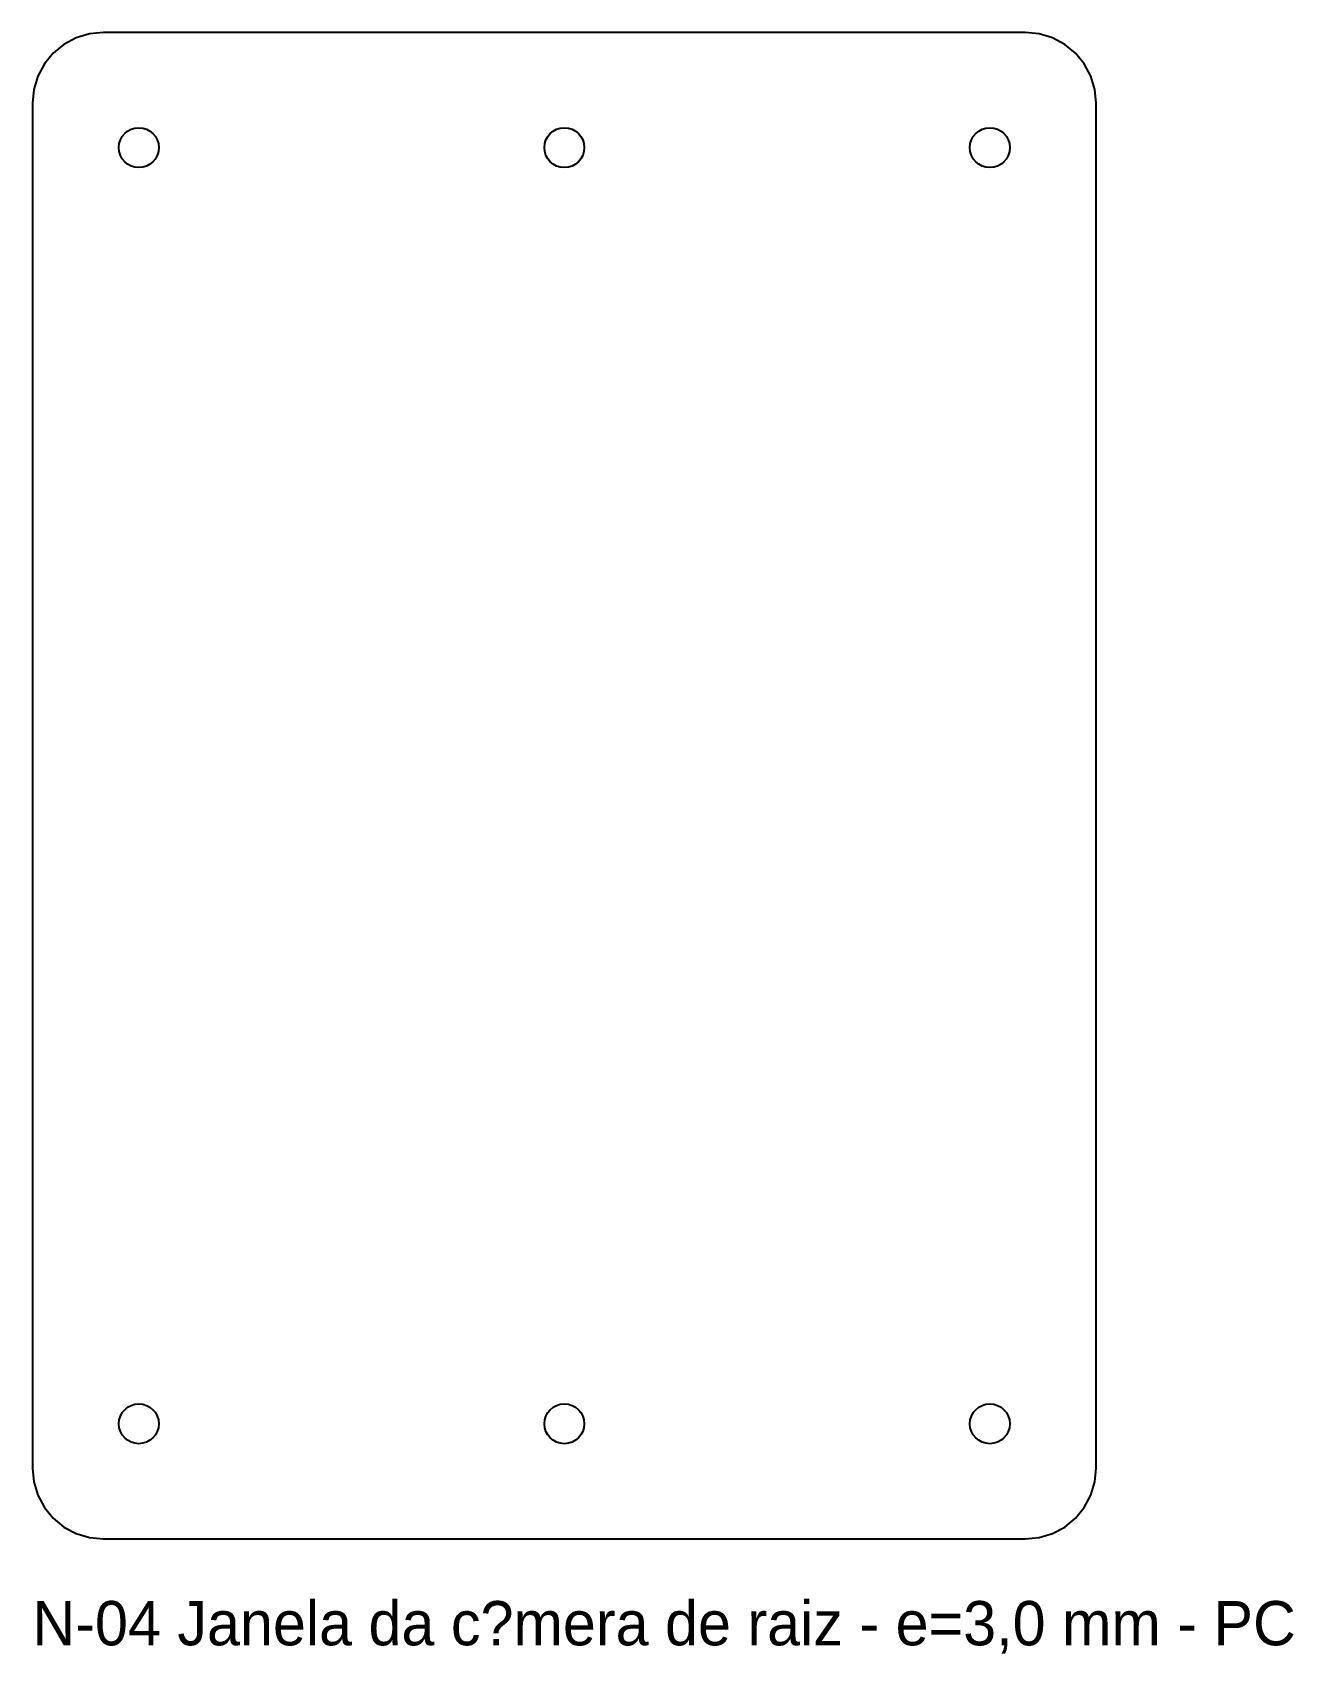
# Model space of a CAD drawing. Header units: millimetres. Extents: x 0 to 142, y -13 to 170.
import ezdxf

# ---------------------------------------------------------------- set-up
doc = ezdxf.new("R2010")
doc.units = ezdxf.units.MM

msp = doc.modelspace()

# ---------------------------------------------------------------- linework, layer by layer
at = {"layer": 'CORTE'}
msp.add_lwpolyline([(112, 0), (113.5607, 0.1537), (115.0615, 0.609), (116.4446, 1.3482), (117.6569, 2.3431), (118.6518, 3.5554), (119.391, 4.9385), (119.8463, 6.4393), (120, 8), (120, 162), (119.8463, 163.5607), (119.391, 165.0615), (118.6518, 166.4446), (117.6569, 167.6569), (116.4446, 168.6518), (115.0615, 169.391), (113.5607, 169.8463), (112, 170), (8, 170), (6.4393, 169.8463), (4.9385, 169.391), (3.5554, 168.6518), (2.3431, 167.6569), (1.3482, 166.4446), (0.609, 165.0615), (0.1537, 163.5607), (0, 162), (0, 8), (0.1537, 6.4393), (0.609, 4.9385), (1.3482, 3.5554), (2.3431, 2.3431), (3.5554, 1.3482), (4.9385, 0.609), (6.4393, 0.1537), (8, 0)], close=True, dxfattribs=at)
at = {"layer": 'FUROS'}
for centre in [(12, 157), (60, 157), (108, 157), (12, 13), (60, 13), (108, 13)]:
    msp.add_circle(centre, 2.25, dxfattribs=at)

# ---------------------------------------------------------------- texts
at = {"layer": 'GRAVAR-NAO'}
msp.add_text('N-04 Janela da c?mera de raiz - e=3,0 mm - PC', height=5, dxfattribs=at).set_placement((0, -12))

doc.saveas('drawing.dxf')
